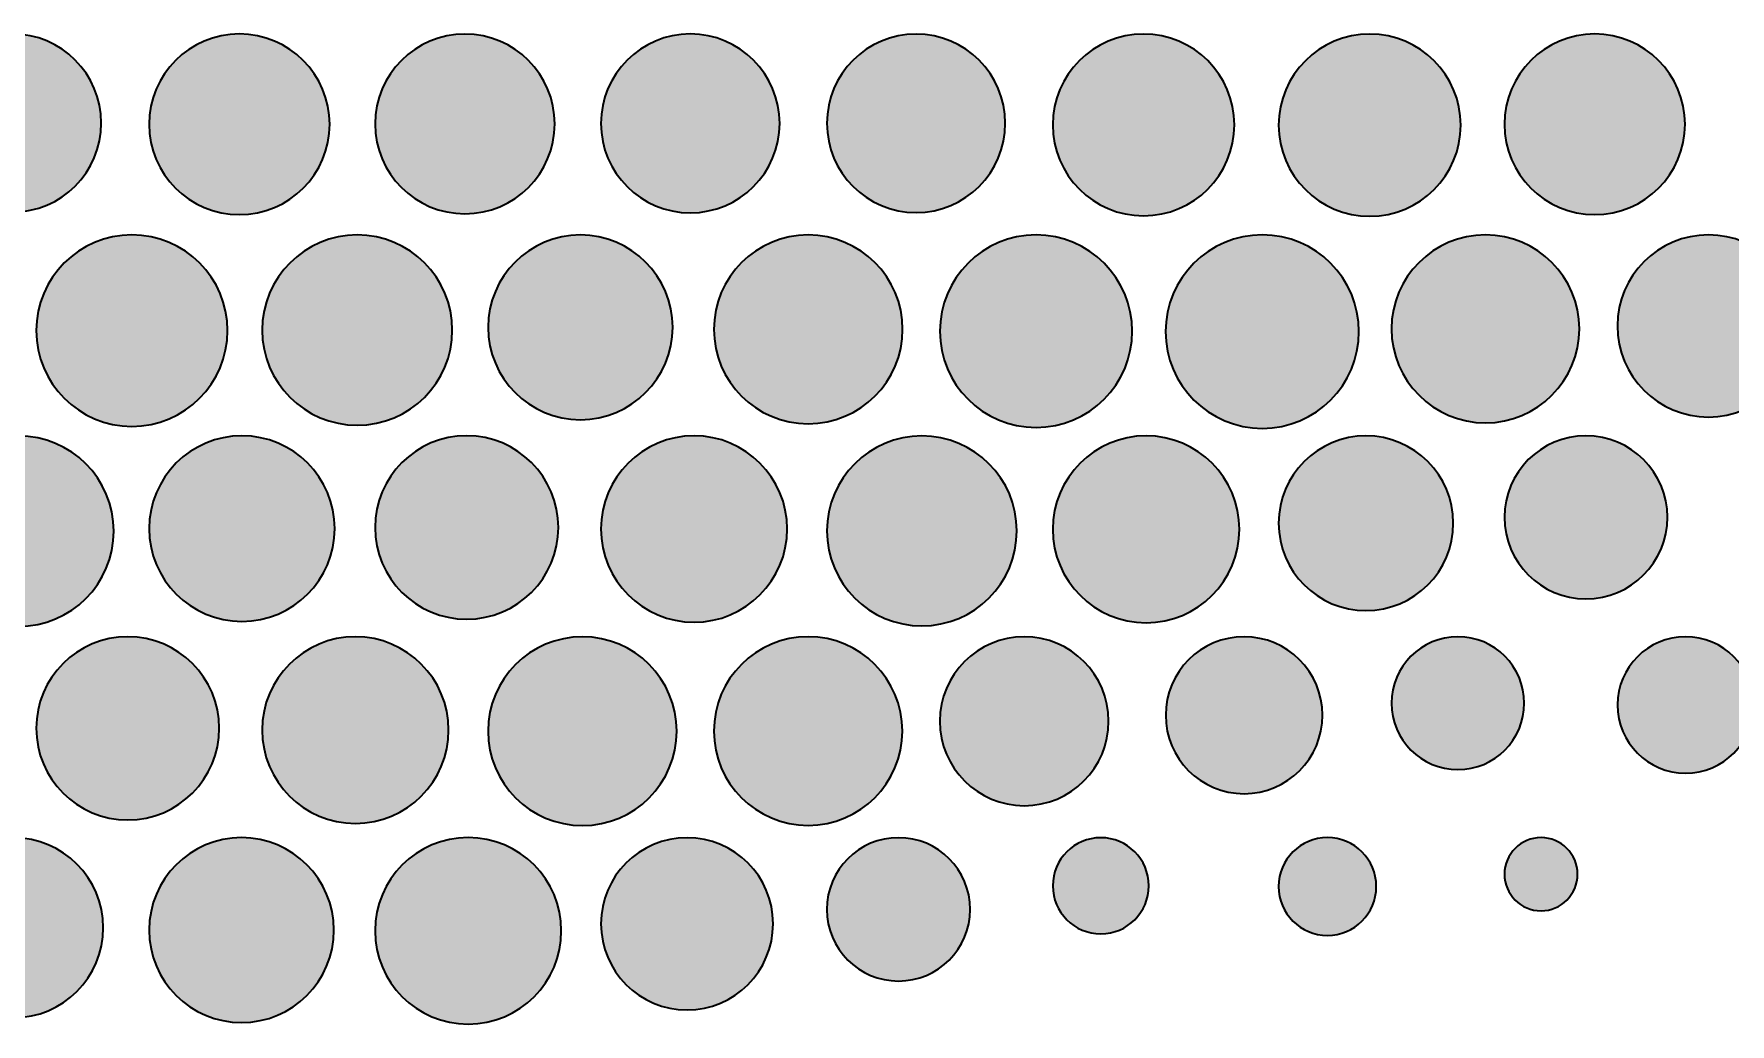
# Model space of a CAD drawing. Header units: inches. Extents: x 4.8 to 30.4, y 5.4 to 29.6.
# Drawn here: x 16.187 to 20.955, y 26.825 to 29.607 of the extents above; entities that cross this region are included whole.
import ezdxf

# ---------------------------------------------------------------- set-up
doc = ezdxf.new("R2010")
doc.units = ezdxf.units.IN
doc.header["$MEASUREMENT"] = 0
doc.layers.add('Layer 1', color=7, linetype='Continuous')

msp = doc.modelspace()

# ---------------------------------------------------------------- hatches: boundary and pattern name
at = {"layer": 'Layer 1'}
h = msp.add_hatch(color=7, dxfattribs=at)
h.dxf.hatch_style = 2
edge = h.paths.add_edge_path()
edge.add_spline(control_points=[(16.1263, 29.6069), (16.2645, 29.6069), (16.3766, 29.4948), (16.3766, 29.3566), (16.3766, 29.2184), (16.2645, 29.1063), (16.1263, 29.1063), (15.9881, 29.1063), (15.876, 29.2184), (15.876, 29.3566), (15.876, 29.4948), (15.9881, 29.6069), (16.1263, 29.6069)], knot_values=[0, 0, 0, 0, 1, 1, 1, 2, 2, 2, 3, 3, 3, 4, 4, 4, 4], degree=3, periodic=1)
h = msp.add_hatch(color=7, dxfattribs=at)
h.dxf.hatch_style = 2
edge = h.paths.add_edge_path()
edge.add_spline(control_points=[(16.7649, 29.6069), (16.905, 29.6069), (17.0187, 29.4933), (17.0187, 29.3531), (17.0187, 29.2129), (16.905, 29.0993), (16.7649, 29.0993), (16.6247, 29.0993), (16.511, 29.2129), (16.511, 29.3531), (16.511, 29.4933), (16.6247, 29.6069), (16.7649, 29.6069)], knot_values=[0, 0, 0, 0, 1, 1, 1, 2, 2, 2, 3, 3, 3, 4, 4, 4, 4], degree=3, periodic=1)
h = msp.add_hatch(color=7, dxfattribs=at)
h.dxf.hatch_style = 2
edge = h.paths.add_edge_path()
edge.add_spline(control_points=[(17.3988, 29.6066), (17.5382, 29.6066), (17.6512, 29.4936), (17.6512, 29.3541), (17.6512, 29.2147), (17.5382, 29.1017), (17.3988, 29.1017), (17.2593, 29.1017), (17.1463, 29.2147), (17.1463, 29.3541), (17.1463, 29.4936), (17.2593, 29.6066), (17.3988, 29.6066)], knot_values=[0, 0, 0, 0, 1, 1, 1, 2, 2, 2, 3, 3, 3, 4, 4, 4, 4], degree=3, periodic=1)
h = msp.add_hatch(color=7, dxfattribs=at)
h.dxf.hatch_style = 2
edge = h.paths.add_edge_path()
edge.add_spline(control_points=[(18.0324, 29.6068), (18.1711, 29.6068), (18.2836, 29.4943), (18.2836, 29.3555), (18.2836, 29.2168), (18.1711, 29.1044), (18.0324, 29.1044), (17.8936, 29.1044), (17.7812, 29.2168), (17.7812, 29.3555), (17.7812, 29.4943), (17.8936, 29.6068), (18.0324, 29.6068)], knot_values=[0, 0, 0, 0, 1, 1, 1, 2, 2, 2, 3, 3, 3, 4, 4, 4, 4], degree=3, periodic=1)
h = msp.add_hatch(color=7, dxfattribs=at)
h.dxf.hatch_style = 2
edge = h.paths.add_edge_path()
edge.add_spline(control_points=[(18.667, 29.6066), (18.8055, 29.6066), (18.9177, 29.4944), (18.9177, 29.3559), (18.9177, 29.2174), (18.8055, 29.1052), (18.667, 29.1052), (18.5286, 29.1052), (18.4163, 29.2174), (18.4163, 29.3559), (18.4163, 29.4944), (18.5286, 29.6066), (18.667, 29.6066)], knot_values=[0, 0, 0, 0, 1, 1, 1, 2, 2, 2, 3, 3, 3, 4, 4, 4, 4], degree=3, periodic=1)
h = msp.add_hatch(color=7, dxfattribs=at)
h.dxf.hatch_style = 2
edge = h.paths.add_edge_path()
edge.add_spline(control_points=[(19.3066, 29.6066), (19.4476, 29.6066), (19.5619, 29.4923), (19.5619, 29.3513), (19.5619, 29.2103), (19.4476, 29.0961), (19.3066, 29.0961), (19.1656, 29.0961), (19.0513, 29.2103), (19.0513, 29.3513), (19.0513, 29.4923), (19.1656, 29.6066), (19.3066, 29.6066)], knot_values=[0, 0, 0, 0, 1, 1, 1, 2, 2, 2, 3, 3, 3, 4, 4, 4, 4], degree=3, periodic=1)
h = msp.add_hatch(color=7, dxfattribs=at)
h.dxf.hatch_style = 2
edge = h.paths.add_edge_path()
edge.add_spline(control_points=[(19.9423, 29.6066), (20.0837, 29.6066), (20.1983, 29.492), (20.1983, 29.3506), (20.1983, 29.2093), (20.0837, 29.0946), (19.9423, 29.0946), (19.801, 29.0946), (19.6863, 29.2093), (19.6863, 29.3506), (19.6863, 29.492), (19.801, 29.6066), (19.9423, 29.6066)], knot_values=[0, 0, 0, 0, 1, 1, 1, 2, 2, 2, 3, 3, 3, 4, 4, 4, 4], degree=3, periodic=1)
h = msp.add_hatch(color=7, dxfattribs=at)
h.dxf.hatch_style = 2
edge = h.paths.add_edge_path()
edge.add_spline(control_points=[(20.5749, 29.6068), (20.7149, 29.6068), (20.8286, 29.4932), (20.8286, 29.3531), (20.8286, 29.2129), (20.7149, 29.0994), (20.5749, 29.0994), (20.4347, 29.0994), (20.3211, 29.2129), (20.3211, 29.3531), (20.3211, 29.4932), (20.4347, 29.6068), (20.5749, 29.6068)], knot_values=[0, 0, 0, 0, 1, 1, 1, 2, 2, 2, 3, 3, 3, 4, 4, 4, 4], degree=3, periodic=1)
h = msp.add_hatch(color=7, dxfattribs=at)
h.dxf.hatch_style = 2
edge = h.paths.add_edge_path()
edge.add_spline(control_points=[(16.4625, 29.0424), (16.6111, 29.0424), (16.7315, 28.922), (16.7315, 28.7735), (16.7315, 28.6249), (16.6111, 28.5045), (16.4625, 28.5045), (16.314, 28.5045), (16.1936, 28.6249), (16.1936, 28.7735), (16.1936, 28.922), (16.314, 29.0424), (16.4625, 29.0424)], knot_values=[0, 0, 0, 0, 1, 1, 1, 2, 2, 2, 3, 3, 3, 4, 4, 4, 4], degree=3, periodic=1)
h = msp.add_hatch(color=7, dxfattribs=at)
h.dxf.hatch_style = 2
edge = h.paths.add_edge_path()
edge.add_spline(control_points=[(17.0961, 29.0422), (17.2437, 29.0422), (17.3634, 28.9225), (17.3634, 28.7749), (17.3634, 28.6272), (17.2437, 28.5076), (17.0961, 28.5076), (16.9484, 28.5076), (16.8288, 28.6272), (16.8288, 28.7749), (16.8288, 28.9225), (16.9484, 29.0422), (17.0961, 29.0422)], knot_values=[0, 0, 0, 0, 1, 1, 1, 2, 2, 2, 3, 3, 3, 4, 4, 4, 4], degree=3, periodic=1)
h = msp.add_hatch(color=7, dxfattribs=at)
h.dxf.hatch_style = 2
edge = h.paths.add_edge_path()
edge.add_spline(control_points=[(17.7234, 29.0421), (17.8667, 29.0421), (17.9828, 28.926), (17.9828, 28.7827), (17.9828, 28.6393), (17.8667, 28.5232), (17.7234, 28.5232), (17.58, 28.5232), (17.4639, 28.6393), (17.4639, 28.7827), (17.4639, 28.926), (17.58, 29.0421), (17.7234, 29.0421)], knot_values=[0, 0, 0, 0, 1, 1, 1, 2, 2, 2, 3, 3, 3, 4, 4, 4, 4], degree=3, periodic=1)
h = msp.add_hatch(color=7, dxfattribs=at)
h.dxf.hatch_style = 2
edge = h.paths.add_edge_path()
edge.add_spline(control_points=[(18.364, 29.0422), (18.5104, 29.0422), (18.6292, 28.9235), (18.6292, 28.777), (18.6292, 28.6305), (18.5104, 28.5118), (18.364, 28.5118), (18.2175, 28.5118), (18.0987, 28.6305), (18.0987, 28.777), (18.0987, 28.9235), (18.2175, 29.0422), (18.364, 29.0422)], knot_values=[0, 0, 0, 0, 1, 1, 1, 2, 2, 2, 3, 3, 3, 4, 4, 4, 4], degree=3, periodic=1)
h = msp.add_hatch(color=7, dxfattribs=at)
h.dxf.hatch_style = 2
edge = h.paths.add_edge_path()
edge.add_spline(control_points=[(19.0042, 29.0421), (19.1536, 29.0421), (19.2747, 28.921), (19.2747, 28.7717), (19.2747, 28.6224), (19.1536, 28.5013), (19.0042, 28.5013), (18.8549, 28.5013), (18.7339, 28.6224), (18.7339, 28.7717), (18.7339, 28.921), (18.8549, 29.0421), (19.0042, 29.0421)], knot_values=[0, 0, 0, 0, 1, 1, 1, 2, 2, 2, 3, 3, 3, 4, 4, 4, 4], degree=3, periodic=1)
h = msp.add_hatch(color=7, dxfattribs=at)
h.dxf.hatch_style = 2
edge = h.paths.add_edge_path()
edge.add_spline(control_points=[(19.6404, 29.0424), (19.7904, 29.0424), (19.912, 28.9207), (19.912, 28.7706), (19.912, 28.6206), (19.7904, 28.4989), (19.6404, 28.4989), (19.4903, 28.4989), (19.3686, 28.6206), (19.3686, 28.7706), (19.3686, 28.9207), (19.4903, 29.0424), (19.6404, 29.0424)], knot_values=[0, 0, 0, 0, 1, 1, 1, 2, 2, 2, 3, 3, 3, 4, 4, 4, 4], degree=3, periodic=1)
h = msp.add_hatch(color=7, dxfattribs=at)
h.dxf.hatch_style = 2
edge = h.paths.add_edge_path()
edge.add_spline(control_points=[(20.2676, 29.0424), (20.4134, 29.0424), (20.5316, 28.9242), (20.5316, 28.7784), (20.5316, 28.6326), (20.4134, 28.5143), (20.2676, 28.5143), (20.1218, 28.5143), (20.0035, 28.6326), (20.0035, 28.7784), (20.0035, 28.9242), (20.1218, 29.0424), (20.2676, 29.0424)], knot_values=[0, 0, 0, 0, 1, 1, 1, 2, 2, 2, 3, 3, 3, 4, 4, 4, 4], degree=3, periodic=1)
h = msp.add_hatch(color=7, dxfattribs=at)
h.dxf.hatch_style = 2
edge = h.paths.add_edge_path()
edge.add_spline(control_points=[(20.8944, 29.0424), (21.0358, 29.0424), (21.1503, 28.9278), (21.1503, 28.7865), (21.1503, 28.6452), (21.0358, 28.5306), (20.8944, 28.5306), (20.7531, 28.5306), (20.6386, 28.6452), (20.6386, 28.7865), (20.6386, 28.9278), (20.7531, 29.0424), (20.8944, 29.0424)], knot_values=[0, 0, 0, 0, 1, 1, 1, 2, 2, 2, 3, 3, 3, 4, 4, 4, 4], degree=3, periodic=1)
h = msp.add_hatch(color=7, dxfattribs=at)
h.dxf.hatch_style = 2
edge = h.paths.add_edge_path()
edge.add_spline(control_points=[(16.1439, 28.4778), (16.2918, 28.4778), (16.4116, 28.3579), (16.4116, 28.2101), (16.4116, 28.0622), (16.2918, 27.9424), (16.1439, 27.9424), (15.9961, 27.9424), (15.8763, 28.0622), (15.8763, 28.2101), (15.8763, 28.3579), (15.9961, 28.4778), (16.1439, 28.4778)], knot_values=[0, 0, 0, 0, 1, 1, 1, 2, 2, 2, 3, 3, 3, 4, 4, 4, 4], degree=3, periodic=1)
h = msp.add_hatch(color=7, dxfattribs=at)
h.dxf.hatch_style = 2
edge = h.paths.add_edge_path()
edge.add_spline(control_points=[(16.7719, 28.4779), (16.9159, 28.4779), (17.0327, 28.3612), (17.0327, 28.2171), (17.0327, 28.0731), (16.9159, 27.9563), (16.7719, 27.9563), (16.6279, 27.9563), (16.5111, 28.0731), (16.5111, 28.2171), (16.5111, 28.3612), (16.6279, 28.4779), (16.7719, 28.4779)], knot_values=[0, 0, 0, 0, 1, 1, 1, 2, 2, 2, 3, 3, 3, 4, 4, 4, 4], degree=3, periodic=1)
h = msp.add_hatch(color=7, dxfattribs=at)
h.dxf.hatch_style = 2
edge = h.paths.add_edge_path()
edge.add_spline(control_points=[(17.4037, 28.478), (17.546, 28.478), (17.6614, 28.3626), (17.6614, 28.2203), (17.6614, 28.078), (17.546, 27.9627), (17.4037, 27.9627), (17.2614, 27.9627), (17.1461, 28.078), (17.1461, 28.2203), (17.1461, 28.3626), (17.2614, 28.478), (17.4037, 28.478)], knot_values=[0, 0, 0, 0, 1, 1, 1, 2, 2, 2, 3, 3, 3, 4, 4, 4, 4], degree=3, periodic=1)
h = msp.add_hatch(color=7, dxfattribs=at)
h.dxf.hatch_style = 2
edge = h.paths.add_edge_path()
edge.add_spline(control_points=[(18.0429, 28.478), (18.1876, 28.478), (18.3048, 28.3607), (18.3048, 28.2161), (18.3048, 28.0714), (18.1876, 27.9542), (18.0429, 27.9542), (17.8983, 27.9542), (17.781, 28.0714), (17.781, 28.2161), (17.781, 28.3607), (17.8983, 28.478), (18.0429, 28.478)], knot_values=[0, 0, 0, 0, 1, 1, 1, 2, 2, 2, 3, 3, 3, 4, 4, 4, 4], degree=3, periodic=1)
h = msp.add_hatch(color=7, dxfattribs=at)
h.dxf.hatch_style = 2
edge = h.paths.add_edge_path()
edge.add_spline(control_points=[(18.6832, 28.4777), (18.8307, 28.4777), (18.9502, 28.3582), (18.9502, 28.2108), (18.9502, 28.0634), (18.8307, 27.9438), (18.6832, 27.9438), (18.5358, 27.9438), (18.4163, 28.0634), (18.4163, 28.2108), (18.4163, 28.3582), (18.5358, 28.4777), (18.6832, 28.4777)], knot_values=[0, 0, 0, 0, 1, 1, 1, 2, 2, 2, 3, 3, 3, 4, 4, 4, 4], degree=3, periodic=1)
h = msp.add_hatch(color=7, dxfattribs=at)
h.dxf.hatch_style = 2
edge = h.paths.add_edge_path()
edge.add_spline(control_points=[(19.3137, 28.4778), (19.4586, 28.4778), (19.5761, 28.3603), (19.5761, 28.2154), (19.5761, 28.0704), (19.4586, 27.9529), (19.3137, 27.9529), (19.1687, 27.9529), (19.0512, 28.0704), (19.0512, 28.2154), (19.0512, 28.3603), (19.1687, 28.4778), (19.3137, 28.4778)], knot_values=[0, 0, 0, 0, 1, 1, 1, 2, 2, 2, 3, 3, 3, 4, 4, 4, 4], degree=3, periodic=1)
h = msp.add_hatch(color=7, dxfattribs=at)
h.dxf.hatch_style = 2
edge = h.paths.add_edge_path()
edge.add_spline(control_points=[(19.9317, 28.4777), (20.0673, 28.4777), (20.1772, 28.3678), (20.1772, 28.2323), (20.1772, 28.0968), (20.0673, 27.9869), (19.9317, 27.9869), (19.7962, 27.9869), (19.6863, 28.0968), (19.6863, 28.2323), (19.6863, 28.3678), (19.7962, 28.4777), (19.9317, 28.4777)], knot_values=[0, 0, 0, 0, 1, 1, 1, 2, 2, 2, 3, 3, 3, 4, 4, 4, 4], degree=3, periodic=1)
h = msp.add_hatch(color=7, dxfattribs=at)
h.dxf.hatch_style = 2
edge = h.paths.add_edge_path()
edge.add_spline(control_points=[(20.5501, 28.478), (20.6767, 28.478), (20.7792, 28.3754), (20.7792, 28.2489), (20.7792, 28.1224), (20.6767, 28.0198), (20.5501, 28.0198), (20.4236, 28.0198), (20.321, 28.1224), (20.321, 28.2489), (20.321, 28.3754), (20.4236, 28.478), (20.5501, 28.478)], knot_values=[0, 0, 0, 0, 1, 1, 1, 2, 2, 2, 3, 3, 3, 4, 4, 4, 4], degree=3, periodic=1)
h = msp.add_hatch(color=7, dxfattribs=at)
h.dxf.hatch_style = 2
edge = h.paths.add_edge_path()
edge.add_spline(control_points=[(16.4509, 27.9135), (16.593, 27.9135), (16.7082, 27.7983), (16.7082, 27.6562), (16.7082, 27.5141), (16.593, 27.3989), (16.4509, 27.3989), (16.3088, 27.3989), (16.1936, 27.5141), (16.1936, 27.6562), (16.1936, 27.7983), (16.3088, 27.9135), (16.4509, 27.9135)], knot_values=[0, 0, 0, 0, 1, 1, 1, 2, 2, 2, 3, 3, 3, 4, 4, 4, 4], degree=3, periodic=1)
h = msp.add_hatch(color=7, dxfattribs=at)
h.dxf.hatch_style = 2
edge = h.paths.add_edge_path()
edge.add_spline(control_points=[(17.0908, 27.9134), (17.2356, 27.9134), (17.3529, 27.796), (17.3529, 27.6513), (17.3529, 27.5065), (17.2356, 27.3891), (17.0908, 27.3891), (16.946, 27.3891), (16.8287, 27.5065), (16.8287, 27.6513), (16.8287, 27.796), (16.946, 27.9134), (17.0908, 27.9134)], knot_values=[0, 0, 0, 0, 1, 1, 1, 2, 2, 2, 3, 3, 3, 4, 4, 4, 4], degree=3, periodic=1)
h = msp.add_hatch(color=7, dxfattribs=at)
h.dxf.hatch_style = 2
edge = h.paths.add_edge_path()
edge.add_spline(control_points=[(17.729, 27.9133), (17.8754, 27.9133), (17.9942, 27.7946), (17.9942, 27.6481), (17.9942, 27.5016), (17.8754, 27.3829), (17.729, 27.3829), (17.5825, 27.3829), (17.4637, 27.5016), (17.4637, 27.6481), (17.4637, 27.7946), (17.5825, 27.9133), (17.729, 27.9133)], knot_values=[0, 0, 0, 0, 1, 1, 1, 2, 2, 2, 3, 3, 3, 4, 4, 4, 4], degree=3, periodic=1)
h = msp.add_hatch(color=7, dxfattribs=at)
h.dxf.hatch_style = 2
edge = h.paths.add_edge_path()
edge.add_spline(control_points=[(18.3636, 27.9134), (18.5099, 27.9134), (18.6285, 27.7948), (18.6285, 27.6485), (18.6285, 27.5021), (18.5099, 27.3835), (18.3636, 27.3835), (18.2173, 27.3835), (18.0987, 27.5021), (18.0987, 27.6485), (18.0987, 27.7948), (18.2173, 27.9134), (18.3636, 27.9134)], knot_values=[0, 0, 0, 0, 1, 1, 1, 2, 2, 2, 3, 3, 3, 4, 4, 4, 4], degree=3, periodic=1)
h = msp.add_hatch(color=7, dxfattribs=at)
h.dxf.hatch_style = 2
edge = h.paths.add_edge_path()
edge.add_spline(control_points=[(18.9711, 27.9133), (19.1022, 27.9133), (19.2084, 27.807), (19.2084, 27.676), (19.2084, 27.5449), (19.1022, 27.4387), (18.9711, 27.4387), (18.8401, 27.4387), (18.7338, 27.5449), (18.7338, 27.676), (18.7338, 27.807), (18.8401, 27.9133), (18.9711, 27.9133)], knot_values=[0, 0, 0, 0, 1, 1, 1, 2, 2, 2, 3, 3, 3, 4, 4, 4, 4], degree=3, periodic=1)
h = msp.add_hatch(color=7, dxfattribs=at)
h.dxf.hatch_style = 2
edge = h.paths.add_edge_path()
edge.add_spline(control_points=[(19.5892, 27.9134), (19.7109, 27.9134), (19.8096, 27.8147), (19.8096, 27.6929), (19.8096, 27.5712), (19.7109, 27.4725), (19.5892, 27.4725), (19.4674, 27.4725), (19.3687, 27.5712), (19.3687, 27.6929), (19.3687, 27.8147), (19.4674, 27.9134), (19.5892, 27.9134)], knot_values=[0, 0, 0, 0, 1, 1, 1, 2, 2, 2, 3, 3, 3, 4, 4, 4, 4], degree=3, periodic=1)
h = msp.add_hatch(color=7, dxfattribs=at)
h.dxf.hatch_style = 2
edge = h.paths.add_edge_path()
edge.add_spline(control_points=[(20.1903, 27.9134), (20.2933, 27.9134), (20.3768, 27.8298), (20.3768, 27.7268), (20.3768, 27.6238), (20.2933, 27.5402), (20.1903, 27.5402), (20.0872, 27.5402), (20.0037, 27.6238), (20.0037, 27.7268), (20.0037, 27.8298), (20.0872, 27.9134), (20.1903, 27.9134)], knot_values=[0, 0, 0, 0, 1, 1, 1, 2, 2, 2, 3, 3, 3, 4, 4, 4, 4], degree=3, periodic=1)
h = msp.add_hatch(color=7, dxfattribs=at)
h.dxf.hatch_style = 2
edge = h.paths.add_edge_path()
edge.add_spline(control_points=[(20.8302, 27.9134), (20.9361, 27.9134), (21.0218, 27.8276), (21.0218, 27.7218), (21.0218, 27.6161), (20.9361, 27.5303), (20.8302, 27.5303), (20.7245, 27.5303), (20.6387, 27.6161), (20.6387, 27.7218), (20.6387, 27.8276), (20.7245, 27.9134), (20.8302, 27.9134)], knot_values=[0, 0, 0, 0, 1, 1, 1, 2, 2, 2, 3, 3, 3, 4, 4, 4, 4], degree=3, periodic=1)
h = msp.add_hatch(color=7, dxfattribs=at)
h.dxf.hatch_style = 2
edge = h.paths.add_edge_path()
edge.add_spline(control_points=[(16.1291, 27.349), (16.2689, 27.349), (16.3821, 27.2357), (16.3821, 27.096), (16.3821, 26.9563), (16.2689, 26.843), (16.1291, 26.843), (15.9894, 26.843), (15.8761, 26.9563), (15.8761, 27.096), (15.8761, 27.2357), (15.9894, 27.349), (16.1291, 27.349)], knot_values=[0, 0, 0, 0, 1, 1, 1, 2, 2, 2, 3, 3, 3, 4, 4, 4, 4], degree=3, periodic=1)
h = msp.add_hatch(color=7, dxfattribs=at)
h.dxf.hatch_style = 2
edge = h.paths.add_edge_path()
edge.add_spline(control_points=[(16.7708, 27.349), (16.9143, 27.349), (17.0305, 27.2327), (17.0305, 27.0893), (17.0305, 26.9459), (16.9143, 26.8296), (16.7708, 26.8296), (16.6274, 26.8296), (16.5112, 26.9459), (16.5112, 27.0893), (16.5112, 27.2327), (16.6274, 27.349), (16.7708, 27.349)], knot_values=[0, 0, 0, 0, 1, 1, 1, 2, 2, 2, 3, 3, 3, 4, 4, 4, 4], degree=3, periodic=1)
h = msp.add_hatch(color=7, dxfattribs=at)
h.dxf.hatch_style = 2
edge = h.paths.add_edge_path()
edge.add_spline(control_points=[(17.4079, 27.3491), (17.5526, 27.3491), (17.6698, 27.2318), (17.6698, 27.0872), (17.6698, 26.9426), (17.5526, 26.8253), (17.4079, 26.8253), (17.2633, 26.8253), (17.1461, 26.9426), (17.1461, 27.0872), (17.1461, 27.2318), (17.2633, 27.3491), (17.4079, 27.3491)], knot_values=[0, 0, 0, 0, 1, 1, 1, 2, 2, 2, 3, 3, 3, 4, 4, 4, 4], degree=3, periodic=1)
h = msp.add_hatch(color=7, dxfattribs=at)
h.dxf.hatch_style = 2
edge = h.paths.add_edge_path()
edge.add_spline(control_points=[(18.0232, 27.3489), (18.1568, 27.3489), (18.2651, 27.2406), (18.2651, 27.107), (18.2651, 26.9733), (18.1568, 26.865), (18.0232, 26.865), (17.8896, 26.865), (17.7812, 26.9733), (17.7812, 27.107), (17.7812, 27.2406), (17.8896, 27.3489), (18.0232, 27.3489)], knot_values=[0, 0, 0, 0, 1, 1, 1, 2, 2, 2, 3, 3, 3, 4, 4, 4, 4], degree=3, periodic=1)
h = msp.add_hatch(color=7, dxfattribs=at)
h.dxf.hatch_style = 2
edge = h.paths.add_edge_path()
edge.add_spline(control_points=[(18.6176, 27.3489), (18.7288, 27.3489), (18.819, 27.2587), (18.819, 27.1475), (18.819, 27.0363), (18.7288, 26.9462), (18.6176, 26.9462), (18.5064, 26.9462), (18.4162, 27.0363), (18.4162, 27.1475), (18.4162, 27.2587), (18.5064, 27.3489), (18.6176, 27.3489)], knot_values=[0, 0, 0, 0, 1, 1, 1, 2, 2, 2, 3, 3, 3, 4, 4, 4, 4], degree=3, periodic=1)
h = msp.add_hatch(color=7, dxfattribs=at)
h.dxf.hatch_style = 2
edge = h.paths.add_edge_path()
edge.add_spline(control_points=[(19.1863, 27.3488), (19.2608, 27.3488), (19.3213, 27.2884), (19.3213, 27.2138), (19.3213, 27.1393), (19.2608, 27.0788), (19.1863, 27.0788), (19.1117, 27.0788), (19.0513, 27.1393), (19.0513, 27.2138), (19.0513, 27.2884), (19.1117, 27.3488), (19.1863, 27.3488)], knot_values=[0, 0, 0, 0, 1, 1, 1, 2, 2, 2, 3, 3, 3, 4, 4, 4, 4], degree=3, periodic=1)
h = msp.add_hatch(color=7, dxfattribs=at)
h.dxf.hatch_style = 2
edge = h.paths.add_edge_path()
edge.add_spline(control_points=[(19.8234, 27.349), (19.8993, 27.349), (19.9607, 27.2876), (19.9607, 27.2117), (19.9607, 27.1359), (19.8993, 27.0744), (19.8234, 27.0744), (19.7476, 27.0744), (19.6861, 27.1359), (19.6861, 27.2117), (19.6861, 27.2876), (19.7476, 27.349), (19.8234, 27.349)], knot_values=[0, 0, 0, 0, 1, 1, 1, 2, 2, 2, 3, 3, 3, 4, 4, 4, 4], degree=3, periodic=1)
h = msp.add_hatch(color=7, dxfattribs=at)
h.dxf.hatch_style = 2
edge = h.paths.add_edge_path()
edge.add_spline(control_points=[(20.4238, 27.349), (20.4806, 27.349), (20.5266, 27.3031), (20.5266, 27.2463), (20.5266, 27.1895), (20.4806, 27.1435), (20.4238, 27.1435), (20.3671, 27.1435), (20.3211, 27.1895), (20.3211, 27.2463), (20.3211, 27.3031), (20.3671, 27.349), (20.4238, 27.349)], knot_values=[0, 0, 0, 0, 1, 1, 1, 2, 2, 2, 3, 3, 3, 4, 4, 4, 4], degree=3, periodic=1)

# ---------------------------------------------------------------- linework, layer by layer
at = {"layer": 'Layer 1', "color": 7, "lineweight": 35}
for points in [[(16.1263, 29.6069), (16.2645, 29.6069), (16.3766, 29.4948), (16.3766, 29.3566), (16.3766, 29.2184), (16.2645, 29.1063), (16.1263, 29.1063), (15.9881, 29.1063), (15.876, 29.2184), (15.876, 29.3566), (15.876, 29.4948), (15.9881, 29.6069), (16.1263, 29.6069)], [(16.7649, 29.6069), (16.905, 29.6069), (17.0187, 29.4933), (17.0187, 29.3531), (17.0187, 29.2129), (16.905, 29.0993), (16.7649, 29.0993), (16.6247, 29.0993), (16.511, 29.2129), (16.511, 29.3531), (16.511, 29.4933), (16.6247, 29.6069), (16.7649, 29.6069)], [(17.3988, 29.6066), (17.5382, 29.6066), (17.6512, 29.4936), (17.6512, 29.3541), (17.6512, 29.2147), (17.5382, 29.1017), (17.3988, 29.1017), (17.2593, 29.1017), (17.1463, 29.2147), (17.1463, 29.3541), (17.1463, 29.4936), (17.2593, 29.6066), (17.3988, 29.6066)], [(18.0324, 29.6068), (18.1711, 29.6068), (18.2836, 29.4943), (18.2836, 29.3555), (18.2836, 29.2168), (18.1711, 29.1044), (18.0324, 29.1044), (17.8936, 29.1044), (17.7812, 29.2168), (17.7812, 29.3555), (17.7812, 29.4943), (17.8936, 29.6068), (18.0324, 29.6068)], [(18.667, 29.6066), (18.8055, 29.6066), (18.9177, 29.4944), (18.9177, 29.3559), (18.9177, 29.2174), (18.8055, 29.1052), (18.667, 29.1052), (18.5286, 29.1052), (18.4163, 29.2174), (18.4163, 29.3559), (18.4163, 29.4944), (18.5286, 29.6066), (18.667, 29.6066)], [(19.3066, 29.6066), (19.4476, 29.6066), (19.5619, 29.4923), (19.5619, 29.3513), (19.5619, 29.2103), (19.4476, 29.0961), (19.3066, 29.0961), (19.1656, 29.0961), (19.0513, 29.2103), (19.0513, 29.3513), (19.0513, 29.4923), (19.1656, 29.6066), (19.3066, 29.6066)], [(19.9423, 29.6066), (20.0837, 29.6066), (20.1983, 29.492), (20.1983, 29.3506), (20.1983, 29.2093), (20.0837, 29.0946), (19.9423, 29.0946), (19.801, 29.0946), (19.6863, 29.2093), (19.6863, 29.3506), (19.6863, 29.492), (19.801, 29.6066), (19.9423, 29.6066)], [(20.5749, 29.6068), (20.7149, 29.6068), (20.8286, 29.4932), (20.8286, 29.3531), (20.8286, 29.2129), (20.7149, 29.0994), (20.5749, 29.0994), (20.4347, 29.0994), (20.3211, 29.2129), (20.3211, 29.3531), (20.3211, 29.4932), (20.4347, 29.6068), (20.5749, 29.6068)], [(16.4625, 29.0424), (16.6111, 29.0424), (16.7315, 28.922), (16.7315, 28.7735), (16.7315, 28.6249), (16.6111, 28.5045), (16.4625, 28.5045), (16.314, 28.5045), (16.1936, 28.6249), (16.1936, 28.7735), (16.1936, 28.922), (16.314, 29.0424), (16.4625, 29.0424)], [(17.0961, 29.0422), (17.2437, 29.0422), (17.3634, 28.9225), (17.3634, 28.7749), (17.3634, 28.6272), (17.2437, 28.5076), (17.0961, 28.5076), (16.9484, 28.5076), (16.8288, 28.6272), (16.8288, 28.7749), (16.8288, 28.9225), (16.9484, 29.0422), (17.0961, 29.0422)], [(17.7234, 29.0421), (17.8667, 29.0421), (17.9828, 28.926), (17.9828, 28.7827), (17.9828, 28.6393), (17.8667, 28.5232), (17.7234, 28.5232), (17.58, 28.5232), (17.4639, 28.6393), (17.4639, 28.7827), (17.4639, 28.926), (17.58, 29.0421), (17.7234, 29.0421)], [(18.364, 29.0422), (18.5104, 29.0422), (18.6292, 28.9235), (18.6292, 28.777), (18.6292, 28.6305), (18.5104, 28.5118), (18.364, 28.5118), (18.2175, 28.5118), (18.0987, 28.6305), (18.0987, 28.777), (18.0987, 28.9235), (18.2175, 29.0422), (18.364, 29.0422)], [(19.0042, 29.0421), (19.1536, 29.0421), (19.2747, 28.921), (19.2747, 28.7717), (19.2747, 28.6224), (19.1536, 28.5013), (19.0042, 28.5013), (18.8549, 28.5013), (18.7339, 28.6224), (18.7339, 28.7717), (18.7339, 28.921), (18.8549, 29.0421), (19.0042, 29.0421)], [(19.6404, 29.0424), (19.7904, 29.0424), (19.912, 28.9207), (19.912, 28.7706), (19.912, 28.6206), (19.7904, 28.4989), (19.6404, 28.4989), (19.4903, 28.4989), (19.3686, 28.6206), (19.3686, 28.7706), (19.3686, 28.9207), (19.4903, 29.0424), (19.6404, 29.0424)], [(20.2676, 29.0424), (20.4134, 29.0424), (20.5316, 28.9242), (20.5316, 28.7784), (20.5316, 28.6326), (20.4134, 28.5143), (20.2676, 28.5143), (20.1218, 28.5143), (20.0035, 28.6326), (20.0035, 28.7784), (20.0035, 28.9242), (20.1218, 29.0424), (20.2676, 29.0424)], [(20.8944, 29.0424), (21.0358, 29.0424), (21.1503, 28.9278), (21.1503, 28.7865), (21.1503, 28.6452), (21.0358, 28.5306), (20.8944, 28.5306), (20.7531, 28.5306), (20.6386, 28.6452), (20.6386, 28.7865), (20.6386, 28.9278), (20.7531, 29.0424), (20.8944, 29.0424)], [(16.1439, 28.4778), (16.2918, 28.4778), (16.4116, 28.3579), (16.4116, 28.2101), (16.4116, 28.0622), (16.2918, 27.9424), (16.1439, 27.9424), (15.9961, 27.9424), (15.8763, 28.0622), (15.8763, 28.2101), (15.8763, 28.3579), (15.9961, 28.4778), (16.1439, 28.4778)], [(16.7719, 28.4779), (16.9159, 28.4779), (17.0327, 28.3612), (17.0327, 28.2171), (17.0327, 28.0731), (16.9159, 27.9563), (16.7719, 27.9563), (16.6279, 27.9563), (16.5111, 28.0731), (16.5111, 28.2171), (16.5111, 28.3612), (16.6279, 28.4779), (16.7719, 28.4779)], [(17.4037, 28.478), (17.546, 28.478), (17.6614, 28.3626), (17.6614, 28.2203), (17.6614, 28.078), (17.546, 27.9627), (17.4037, 27.9627), (17.2614, 27.9627), (17.1461, 28.078), (17.1461, 28.2203), (17.1461, 28.3626), (17.2614, 28.478), (17.4037, 28.478)], [(18.0429, 28.478), (18.1876, 28.478), (18.3048, 28.3607), (18.3048, 28.2161), (18.3048, 28.0714), (18.1876, 27.9542), (18.0429, 27.9542), (17.8983, 27.9542), (17.781, 28.0714), (17.781, 28.2161), (17.781, 28.3607), (17.8983, 28.478), (18.0429, 28.478)], [(18.6832, 28.4777), (18.8307, 28.4777), (18.9502, 28.3582), (18.9502, 28.2108), (18.9502, 28.0634), (18.8307, 27.9438), (18.6832, 27.9438), (18.5358, 27.9438), (18.4163, 28.0634), (18.4163, 28.2108), (18.4163, 28.3582), (18.5358, 28.4777), (18.6832, 28.4777)], [(19.3137, 28.4778), (19.4586, 28.4778), (19.5761, 28.3603), (19.5761, 28.2154), (19.5761, 28.0704), (19.4586, 27.9529), (19.3137, 27.9529), (19.1687, 27.9529), (19.0512, 28.0704), (19.0512, 28.2154), (19.0512, 28.3603), (19.1687, 28.4778), (19.3137, 28.4778)], [(19.9317, 28.4777), (20.0673, 28.4777), (20.1772, 28.3678), (20.1772, 28.2323), (20.1772, 28.0968), (20.0673, 27.9869), (19.9317, 27.9869), (19.7962, 27.9869), (19.6863, 28.0968), (19.6863, 28.2323), (19.6863, 28.3678), (19.7962, 28.4777), (19.9317, 28.4777)], [(20.5501, 28.478), (20.6767, 28.478), (20.7792, 28.3754), (20.7792, 28.2489), (20.7792, 28.1224), (20.6767, 28.0198), (20.5501, 28.0198), (20.4236, 28.0198), (20.321, 28.1224), (20.321, 28.2489), (20.321, 28.3754), (20.4236, 28.478), (20.5501, 28.478)], [(16.4509, 27.9135), (16.593, 27.9135), (16.7082, 27.7983), (16.7082, 27.6562), (16.7082, 27.5141), (16.593, 27.3989), (16.4509, 27.3989), (16.3088, 27.3989), (16.1936, 27.5141), (16.1936, 27.6562), (16.1936, 27.7983), (16.3088, 27.9135), (16.4509, 27.9135)], [(17.0908, 27.9134), (17.2356, 27.9134), (17.3529, 27.796), (17.3529, 27.6513), (17.3529, 27.5065), (17.2356, 27.3891), (17.0908, 27.3891), (16.946, 27.3891), (16.8287, 27.5065), (16.8287, 27.6513), (16.8287, 27.796), (16.946, 27.9134), (17.0908, 27.9134)], [(17.729, 27.9133), (17.8754, 27.9133), (17.9942, 27.7946), (17.9942, 27.6481), (17.9942, 27.5016), (17.8754, 27.3829), (17.729, 27.3829), (17.5825, 27.3829), (17.4637, 27.5016), (17.4637, 27.6481), (17.4637, 27.7946), (17.5825, 27.9133), (17.729, 27.9133)], [(18.3636, 27.9134), (18.5099, 27.9134), (18.6285, 27.7948), (18.6285, 27.6485), (18.6285, 27.5021), (18.5099, 27.3835), (18.3636, 27.3835), (18.2173, 27.3835), (18.0987, 27.5021), (18.0987, 27.6485), (18.0987, 27.7948), (18.2173, 27.9134), (18.3636, 27.9134)], [(18.9711, 27.9133), (19.1022, 27.9133), (19.2084, 27.807), (19.2084, 27.676), (19.2084, 27.5449), (19.1022, 27.4387), (18.9711, 27.4387), (18.8401, 27.4387), (18.7338, 27.5449), (18.7338, 27.676), (18.7338, 27.807), (18.8401, 27.9133), (18.9711, 27.9133)], [(19.5892, 27.9134), (19.7109, 27.9134), (19.8096, 27.8147), (19.8096, 27.6929), (19.8096, 27.5712), (19.7109, 27.4725), (19.5892, 27.4725), (19.4674, 27.4725), (19.3687, 27.5712), (19.3687, 27.6929), (19.3687, 27.8147), (19.4674, 27.9134), (19.5892, 27.9134)], [(20.1903, 27.9134), (20.2933, 27.9134), (20.3768, 27.8298), (20.3768, 27.7268), (20.3768, 27.6238), (20.2933, 27.5402), (20.1903, 27.5402), (20.0872, 27.5402), (20.0037, 27.6238), (20.0037, 27.7268), (20.0037, 27.8298), (20.0872, 27.9134), (20.1903, 27.9134)], [(20.8302, 27.9134), (20.9361, 27.9134), (21.0218, 27.8276), (21.0218, 27.7218), (21.0218, 27.6161), (20.9361, 27.5303), (20.8302, 27.5303), (20.7245, 27.5303), (20.6387, 27.6161), (20.6387, 27.7218), (20.6387, 27.8276), (20.7245, 27.9134), (20.8302, 27.9134)], [(16.1291, 27.349), (16.2689, 27.349), (16.3821, 27.2357), (16.3821, 27.096), (16.3821, 26.9563), (16.2689, 26.843), (16.1291, 26.843), (15.9894, 26.843), (15.8761, 26.9563), (15.8761, 27.096), (15.8761, 27.2357), (15.9894, 27.349), (16.1291, 27.349)], [(16.7708, 27.349), (16.9143, 27.349), (17.0305, 27.2327), (17.0305, 27.0893), (17.0305, 26.9459), (16.9143, 26.8296), (16.7708, 26.8296), (16.6274, 26.8296), (16.5112, 26.9459), (16.5112, 27.0893), (16.5112, 27.2327), (16.6274, 27.349), (16.7708, 27.349)], [(17.4079, 27.3491), (17.5526, 27.3491), (17.6698, 27.2318), (17.6698, 27.0872), (17.6698, 26.9426), (17.5526, 26.8253), (17.4079, 26.8253), (17.2633, 26.8253), (17.1461, 26.9426), (17.1461, 27.0872), (17.1461, 27.2318), (17.2633, 27.3491), (17.4079, 27.3491)], [(18.0232, 27.3489), (18.1568, 27.3489), (18.2651, 27.2406), (18.2651, 27.107), (18.2651, 26.9733), (18.1568, 26.865), (18.0232, 26.865), (17.8896, 26.865), (17.7812, 26.9733), (17.7812, 27.107), (17.7812, 27.2406), (17.8896, 27.3489), (18.0232, 27.3489)], [(18.6176, 27.3489), (18.7288, 27.3489), (18.819, 27.2587), (18.819, 27.1475), (18.819, 27.0363), (18.7288, 26.9462), (18.6176, 26.9462), (18.5064, 26.9462), (18.4162, 27.0363), (18.4162, 27.1475), (18.4162, 27.2587), (18.5064, 27.3489), (18.6176, 27.3489)], [(19.1863, 27.3488), (19.2608, 27.3488), (19.3213, 27.2884), (19.3213, 27.2138), (19.3213, 27.1393), (19.2608, 27.0788), (19.1863, 27.0788), (19.1117, 27.0788), (19.0513, 27.1393), (19.0513, 27.2138), (19.0513, 27.2884), (19.1117, 27.3488), (19.1863, 27.3488)], [(19.8234, 27.349), (19.8993, 27.349), (19.9607, 27.2876), (19.9607, 27.2117), (19.9607, 27.1359), (19.8993, 27.0744), (19.8234, 27.0744), (19.7476, 27.0744), (19.6861, 27.1359), (19.6861, 27.2117), (19.6861, 27.2876), (19.7476, 27.349), (19.8234, 27.349)], [(20.4238, 27.349), (20.4806, 27.349), (20.5266, 27.3031), (20.5266, 27.2463), (20.5266, 27.1895), (20.4806, 27.1435), (20.4238, 27.1435), (20.3671, 27.1435), (20.3211, 27.1895), (20.3211, 27.2463), (20.3211, 27.3031), (20.3671, 27.349), (20.4238, 27.349)]]:
    msp.add_open_spline(points, degree=3, knots=[0, 0, 0, 0, 1, 1, 1, 2, 2, 2, 3, 3, 3, 4, 4, 4, 4], dxfattribs=at)

doc.saveas('drawing.dxf')
